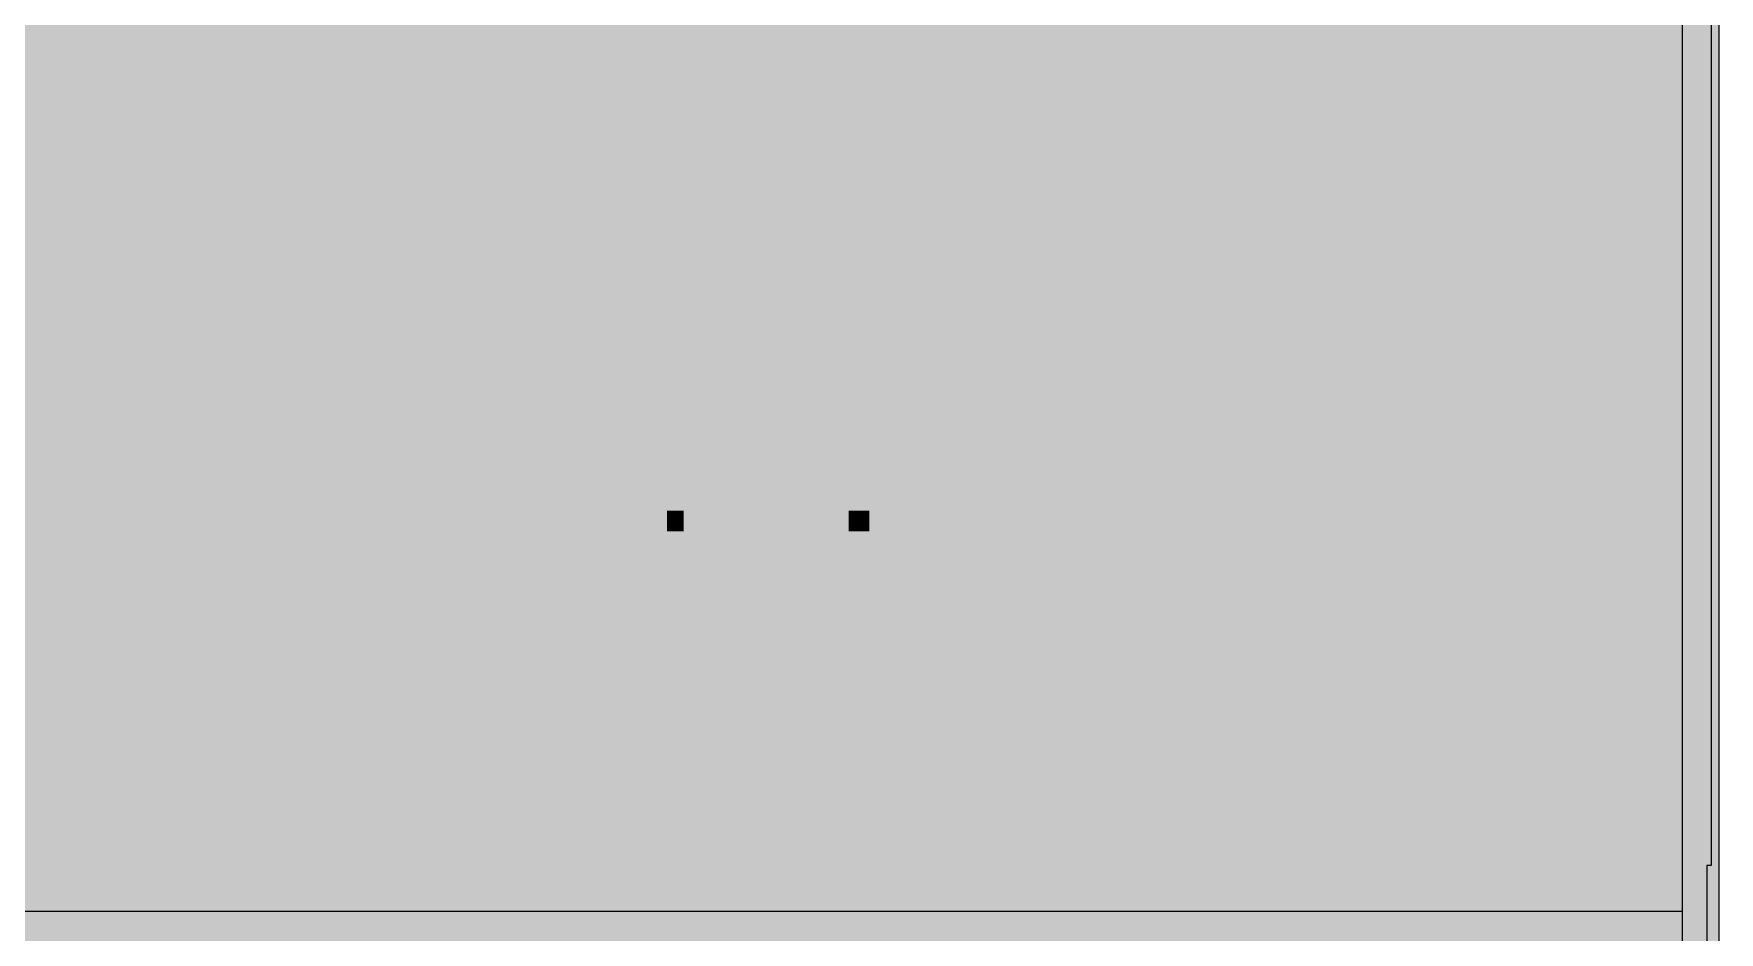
# Model space of a CAD drawing. Header units: millimetres. Extents: x 0 to 966, y -664 to 90.
# Drawn here: x 286 to 322, y -106.39 to -87.2 of the extents above; entities that cross this region are included whole.
import ezdxf

# ---------------------------------------------------------------- set-up
doc = ezdxf.new("R2010")
doc.units = ezdxf.units.MM
for name, color, linetype in [('HDL_BODY', 7, 'Continuous'), ('HDL_DETAIL', 7, 'Continuous'), ('HDL_PRINT', 7, 'Continuous')]:
    doc.layers.add(name, color=color, linetype=linetype)

# ---------------------------------------------------------------- blocks, each defined once
blk = doc.blocks.new('M_R4.16.1_FRONT')
at = {"layer": 'HDL_BODY', "true_color": 0x202126}
blk.add_hatch(color=250, dxfattribs=at).paths.add_polyline_path([(0, 0), (72, 0), (72, 90), (0, 90)])
at = {"layer": 'HDL_BODY', "true_color": 0x2a2a30}
blk.add_hatch(color=250, dxfattribs=at).paths.add_polyline_path([(0.4, 20.52), (71.6, 20.52), (71.6, 68.31), (0.4, 68.31)])
at = {"layer": 'HDL_PRINT', "true_color": 0xdee1e9}
for points in [[(42.83, 40.197), (44.153, 42.312), (45.385, 40.197), (42.83, 40.197)], [(59.311, 40.107), (60.545, 42.312), (61.779, 40.107), (59.311, 40.107)], [(45.034, 37.112), (45.474, 37.022), (45.448, 36.928), (45.417, 36.838), (45.383, 36.753), (45.347, 36.672), (45.307, 36.596), (45.265, 36.524), (45.221, 36.456), (45.176, 36.393), (45.129, 36.334), (45.082, 36.279), (45.034, 36.228), (44.962, 36.182), (44.889, 36.141), (44.817, 36.104), (44.745, 36.071), (44.673, 36.043), (44.601, 36.018), (44.528, 35.999), (44.456, 35.983), (44.384, 35.972), (44.312, 35.966), (44.24, 35.963), (44.146, 35.966), (44.056, 35.972), (43.97, 35.983), (43.887, 35.999), (43.806, 36.018), (43.728, 36.043), (43.652, 36.071), (43.578, 36.104), (43.504, 36.141), (43.431, 36.182), (43.359, 36.228), (43.307, 36.257), (43.254, 36.292), (43.203, 36.332), (43.153, 36.377), (43.106, 36.427), (43.061, 36.483), (43.019, 36.543), (42.981, 36.61), (42.948, 36.681), (42.919, 36.758), (42.895, 36.83), (42.871, 36.902), (42.848, 36.974), (42.827, 37.047), (42.807, 37.119), (42.789, 37.191), (42.774, 37.263), (42.761, 37.335), (42.752, 37.408), (42.746, 37.48), (42.744, 37.552), (42.746, 37.646), (42.752, 37.735), (42.761, 37.822), (42.774, 37.905), (42.789, 37.985), (42.807, 38.063), (42.827, 38.14), (42.848, 38.214), (42.871, 38.288), (42.895, 38.36), (42.919, 38.433), (42.972, 38.485), (43.024, 38.538), (43.077, 38.591), (43.13, 38.644), (43.183, 38.697), (43.236, 38.75), (43.289, 38.804), (43.342, 38.857), (43.395, 38.909), (43.448, 38.962), (43.52, 38.986), (43.591, 39.009), (43.663, 39.032), (43.735, 39.053), (43.807, 39.073), (43.879, 39.091), (43.951, 39.107), (44.023, 39.12), (44.095, 39.129), (44.167, 39.136), (44.24, 39.138), (44.319, 39.135), (44.398, 39.127), (44.475, 39.114), (44.552, 39.095), (44.626, 39.071), (44.697, 39.042), (44.765, 39.007), (44.829, 38.968), (44.889, 38.923), (44.945, 38.873), (45.019, 38.82), (45.084, 38.767), (45.14, 38.713), (45.189, 38.657), (45.232, 38.598), (45.269, 38.538), (45.302, 38.474), (45.331, 38.406), (45.359, 38.334), (45.385, 38.257), (45.034, 38.168), (45.004, 38.226), (44.974, 38.284), (44.942, 38.341), (44.908, 38.395), (44.871, 38.447), (44.831, 38.495), (44.786, 38.538), (44.736, 38.576), (44.68, 38.608), (44.648, 38.638), (44.609, 38.667), (44.563, 38.694), (44.511, 38.719), (44.452, 38.742), (44.387, 38.76), (44.315, 38.774), (44.237, 38.783), (44.153, 38.787), (44.094, 38.783), (44.035, 38.774), (43.976, 38.76), (43.917, 38.742), (43.858, 38.719), (43.8, 38.694), (43.741, 38.667), (43.682, 38.638), (43.624, 38.608), (43.568, 38.576), (43.519, 38.538), (43.474, 38.495), (43.433, 38.447), (43.397, 38.395), (43.362, 38.341), (43.33, 38.284), (43.3, 38.226), (43.27, 38.168), (43.244, 38.109), (43.224, 38.05), (43.209, 37.989), (43.199, 37.926), (43.191, 37.86), (43.187, 37.79), (43.185, 37.716), (43.184, 37.637), (43.184, 37.552), (43.184, 37.467), (43.185, 37.388), (43.187, 37.314), (43.191, 37.244), (43.199, 37.178), (43.209, 37.114), (43.224, 37.053), (43.244, 36.993), (43.27, 36.933), (43.303, 36.851), (43.34, 36.781), (43.382, 36.721), (43.425, 36.67), (43.469, 36.626), (43.512, 36.588), (43.554, 36.554), (43.591, 36.523), (43.624, 36.493), (43.682, 36.464), (43.741, 36.436), (43.8, 36.409), (43.858, 36.384), (43.917, 36.362), (43.976, 36.344), (44.035, 36.33), (44.094, 36.321), (44.153, 36.317), (44.229, 36.32), (44.301, 36.327), (44.369, 36.339), (44.433, 36.354), (44.494, 36.373), (44.552, 36.394), (44.608, 36.417), (44.663, 36.442), (44.716, 36.467), (44.769, 36.493), (44.798, 36.546), (44.831, 36.599), (44.866, 36.654), (44.901, 36.71), (44.935, 36.769), (44.966, 36.83), (44.993, 36.894), (45.015, 36.963), (45.029, 37.035), (45.034, 37.112)], [(42.744, 32.173), (42.744, 34.202), (43.359, 34.202), (43.71, 32.792), (44.064, 34.202), (44.68, 34.202), (44.68, 32.173), (44.329, 32.173), (44.329, 33.762), (43.889, 32.173), (43.535, 32.173), (43.184, 33.762), (43.184, 32.173), (42.744, 32.173)], [(44.945, 32.173), (45.385, 34.202), (45.739, 34.202), (45.209, 32.173), (44.945, 32.173)], [(51.203, 32.173), (50.762, 32.173), (50.762, 33.673), (50.73, 33.617), (50.691, 33.567), (50.648, 33.523), (50.6, 33.482), (50.549, 33.446), (50.494, 33.412), (50.438, 33.38), (50.381, 33.351), (50.322, 33.322), (50.322, 33.673), (50.355, 33.702), (50.389, 33.726), (50.425, 33.745), (50.464, 33.761), (50.508, 33.778), (50.556, 33.797), (50.611, 33.819), (50.673, 33.848), (50.706, 33.885), (50.738, 33.929), (50.768, 33.976), (50.794, 34.025), (50.817, 34.074), (50.834, 34.122), (50.845, 34.165), (50.849, 34.202), (51.203, 34.202), (51.203, 32.173)], [(55.081, 32.173), (54.727, 32.173), (54.727, 33.673), (54.669, 33.617), (54.61, 33.567), (54.552, 33.523), (54.493, 33.482), (54.434, 33.446), (54.375, 33.412), (54.316, 33.38), (54.257, 33.351), (54.198, 33.322), (54.198, 33.673), (54.235, 33.702), (54.278, 33.726), (54.325, 33.745), (54.375, 33.761), (54.424, 33.778), (54.471, 33.797), (54.514, 33.819), (54.552, 33.848), (54.585, 33.885), (54.618, 33.929), (54.651, 33.976), (54.684, 34.025), (54.717, 34.074), (54.75, 34.122), (54.783, 34.165), (54.816, 34.202), (55.081, 34.202), (55.081, 32.173)], [(49.528, 32.614), (49.88, 32.614), (49.88, 32.173), (49.528, 32.173), (49.528, 32.614)], [(53.407, 32.614), (53.847, 32.614), (53.847, 32.173), (53.407, 32.173), (53.407, 32.614)], [(43.889, 31.028), (44.153, 31.028), (44.153, 29.972), (44.153, 29.905), (44.152, 29.84), (44.149, 29.777), (44.142, 29.717), (44.132, 29.661), (44.116, 29.61), (44.094, 29.566), (44.064, 29.528), (44.059, 29.491), (44.044, 29.454), (44.022, 29.416), (43.994, 29.379), (43.961, 29.341), (43.926, 29.304), (43.889, 29.267), (43.851, 29.263), (43.807, 29.253), (43.756, 29.238), (43.701, 29.222), (43.641, 29.206), (43.579, 29.191), (43.514, 29.181), (43.448, 29.177), (43.385, 29.178), (43.329, 29.179), (43.277, 29.182), (43.227, 29.189), (43.177, 29.199), (43.125, 29.215), (43.068, 29.237), (43.005, 29.267), (42.968, 29.304), (42.933, 29.341), (42.9, 29.379), (42.872, 29.416), (42.849, 29.454), (42.835, 29.491), (42.83, 29.528), (42.801, 29.566), (42.78, 29.61), (42.765, 29.661), (42.754, 29.717), (42.748, 29.777), (42.745, 29.84), (42.744, 29.905), (42.744, 29.972), (42.744, 31.028), (43.005, 31.028), (43.005, 29.972), (43.005, 29.901), (43.005, 29.839), (43.005, 29.786), (43.005, 29.738), (43.005, 29.696), (43.005, 29.656), (43.005, 29.618), (43.043, 29.58), (43.071, 29.552), (43.094, 29.529), (43.118, 29.506), (43.146, 29.479), (43.184, 29.442), (43.227, 29.442), (43.271, 29.442), (43.315, 29.442), (43.359, 29.442), (43.404, 29.442), (43.448, 29.442), (43.518, 29.442), (43.579, 29.444), (43.632, 29.449), (43.679, 29.458), (43.721, 29.474), (43.761, 29.497), (43.799, 29.528), (43.829, 29.562), (43.851, 29.598), (43.867, 29.638), (43.877, 29.684), (43.884, 29.739), (43.887, 29.803), (43.888, 29.88), (43.889, 29.972), (43.889, 31.028)], [(47.238, 29.442), (47.238, 29.267), (46.09, 29.267), (46.09, 29.353), (46.123, 29.391), (46.148, 29.429), (46.169, 29.467), (46.188, 29.504), (46.209, 29.542), (46.235, 29.58), (46.268, 29.618), (46.305, 29.656), (46.343, 29.694), (46.38, 29.731), (46.418, 29.769), (46.456, 29.807), (46.495, 29.844), (46.533, 29.882), (46.591, 29.938), (46.648, 29.988), (46.702, 30.032), (46.751, 30.073), (46.795, 30.11), (46.832, 30.144), (46.86, 30.176), (46.878, 30.207), (46.884, 30.237), (46.922, 30.274), (46.958, 30.311), (46.99, 30.349), (47.018, 30.386), (47.04, 30.424), (47.054, 30.461), (47.059, 30.498), (47.054, 30.537), (47.042, 30.575), (47.025, 30.613), (47.007, 30.651), (46.99, 30.688), (46.978, 30.726), (46.973, 30.763), (46.935, 30.768), (46.897, 30.781), (46.859, 30.798), (46.821, 30.817), (46.783, 30.835), (46.745, 30.847), (46.708, 30.852), (46.67, 30.847), (46.632, 30.835), (46.595, 30.817), (46.557, 30.798), (46.519, 30.781), (46.482, 30.768), (46.444, 30.763), (46.411, 30.726), (46.387, 30.688), (46.371, 30.651), (46.361, 30.613), (46.356, 30.575), (46.355, 30.537), (46.354, 30.498), (46.09, 30.498), (46.119, 30.561), (46.143, 30.616), (46.162, 30.665), (46.179, 30.709), (46.196, 30.748), (46.215, 30.784), (46.238, 30.819), (46.268, 30.852), (46.305, 30.886), (46.349, 30.917), (46.399, 30.947), (46.455, 30.974), (46.515, 30.996), (46.578, 31.013), (46.643, 31.024), (46.708, 31.028), (46.77, 31.024), (46.825, 31.013), (46.874, 30.996), (46.917, 30.974), (46.957, 30.947), (46.993, 30.917), (47.027, 30.886), (47.059, 30.852), (47.118, 30.819), (47.162, 30.784), (47.194, 30.748), (47.215, 30.709), (47.228, 30.665), (47.235, 30.616), (47.237, 30.561), (47.238, 30.498), (47.238, 30.447), (47.238, 30.399), (47.238, 30.36), (47.238, 30.333), (47.238, 30.323), (47.204, 30.286), (47.179, 30.248), (47.158, 30.21), (47.139, 30.173), (47.118, 30.134), (47.093, 30.096), (47.059, 30.058), (47.027, 30.026), (46.993, 29.993), (46.957, 29.96), (46.917, 29.927), (46.874, 29.893), (46.825, 29.86), (46.77, 29.827), (46.708, 29.793), (46.675, 29.735), (46.642, 29.69), (46.609, 29.656), (46.576, 29.629), (46.543, 29.605), (46.51, 29.583), (46.477, 29.558), (46.444, 29.528), (46.443, 29.52), (46.438, 29.498), (46.424, 29.473), (46.398, 29.451), (46.354, 29.442), (47.238, 29.442)], [(50.849, 29.267), (50.144, 31.028), (50.408, 31.028), (50.849, 29.707), (50.854, 29.669), (50.866, 29.631), (50.884, 29.592), (50.903, 29.555), (50.92, 29.517), (50.933, 29.479), (50.938, 29.442), (50.943, 29.479), (50.956, 29.517), (50.973, 29.555), (50.992, 29.592), (51.009, 29.631), (51.022, 29.669), (51.027, 29.707), (51.553, 31.028), (51.732, 31.028), (51.027, 29.267), (50.849, 29.267)], [(47.502, 29.707), (47.678, 29.707), (47.71, 29.669), (47.735, 29.631), (47.755, 29.592), (47.774, 29.555), (47.795, 29.517), (47.82, 29.479), (47.853, 29.442), (47.86, 29.436), (47.88, 29.419), (47.909, 29.398), (47.945, 29.376), (47.986, 29.36), (48.029, 29.353), (48.067, 29.358), (48.105, 29.373), (48.143, 29.395), (48.181, 29.423), (48.219, 29.456), (48.256, 29.492), (48.294, 29.528), (48.327, 29.539), (48.35, 29.566), (48.366, 29.606), (48.376, 29.653), (48.381, 29.703), (48.383, 29.751), (48.383, 29.793), (48.383, 29.836), (48.381, 29.885), (48.376, 29.935), (48.366, 29.982), (48.35, 30.021), (48.327, 30.048), (48.294, 30.058), (48.284, 30.096), (48.257, 30.132), (48.218, 30.166), (48.171, 30.194), (48.12, 30.217), (48.072, 30.231), (48.029, 30.237), (47.992, 30.23), (47.965, 30.213), (47.942, 30.192), (47.919, 30.17), (47.891, 30.154), (47.853, 30.147), (47.81, 30.138), (47.783, 30.116), (47.77, 30.089), (47.765, 30.067), (47.764, 30.058), (47.502, 30.058), (47.678, 30.942), (48.558, 30.942), (48.558, 30.763), (47.853, 30.763), (47.764, 30.323), (47.807, 30.328), (47.858, 30.341), (47.913, 30.358), (47.969, 30.377), (48.025, 30.394), (48.075, 30.407), (48.118, 30.412), (48.18, 30.408), (48.235, 30.397), (48.284, 30.379), (48.327, 30.357), (48.366, 30.33), (48.403, 30.3), (48.436, 30.269), (48.469, 30.237), (48.502, 30.199), (48.535, 30.155), (48.565, 30.104), (48.592, 30.048), (48.615, 29.988), (48.632, 29.925), (48.644, 29.86), (48.648, 29.793), (48.647, 29.723), (48.645, 29.662), (48.641, 29.609), (48.631, 29.561), (48.615, 29.519), (48.591, 29.48), (48.558, 29.442), (48.5, 29.387), (48.441, 29.338), (48.383, 29.296), (48.324, 29.26), (48.265, 29.23), (48.206, 29.207), (48.147, 29.191), (48.088, 29.181), (48.029, 29.177), (47.967, 29.181), (47.912, 29.193), (47.863, 29.21), (47.82, 29.233), (47.781, 29.26), (47.744, 29.289), (47.711, 29.321), (47.678, 29.353), (47.645, 29.386), (47.613, 29.421), (47.583, 29.457), (47.557, 29.497), (47.534, 29.54), (47.517, 29.589), (47.506, 29.644), (47.502, 29.707)], [(51.907, 29.882), (51.907, 30.147), (51.946, 30.185), (51.983, 30.221), (52.021, 30.254), (52.059, 30.282), (52.096, 30.304), (52.134, 30.318), (52.172, 30.323), (52.216, 30.316), (52.257, 30.3), (52.293, 30.28), (52.322, 30.259), (52.341, 30.243), (52.348, 30.237), (52.386, 30.236), (52.424, 30.234), (52.461, 30.229), (52.499, 30.22), (52.536, 30.204), (52.574, 30.18), (52.612, 30.147), (52.702, 30.147), (52.788, 30.147), (52.832, 30.147), (52.864, 30.147), (52.891, 30.147), (52.922, 30.147), (52.966, 30.147), (53.003, 30.185), (53.03, 30.213), (53.053, 30.236), (53.076, 30.259), (53.104, 30.286), (53.142, 30.323), (53.142, 30.058), (53.098, 30.022), (53.057, 29.997), (53.021, 29.983), (52.992, 29.975), (52.973, 29.972), (52.966, 29.972), (52.928, 29.934), (52.9, 29.909), (52.877, 29.894), (52.854, 29.886), (52.826, 29.883), (52.788, 29.882), (52.745, 29.882), (52.715, 29.882), (52.688, 29.882), (52.657, 29.882), (52.612, 29.882), (52.605, 29.889), (52.586, 29.906), (52.557, 29.927), (52.521, 29.949), (52.48, 29.965), (52.437, 29.972), (52.399, 30.004), (52.361, 30.027), (52.323, 30.042), (52.286, 30.051), (52.248, 30.056), (52.21, 30.058), (52.172, 30.058), (52.083, 30.058), (52.046, 30.026), (52.01, 30.001), (51.978, 29.981), (51.949, 29.962), (51.927, 29.941), (51.913, 29.916), (51.907, 29.882)], [(44.415, 29.267), (44.415, 30.147), (44.594, 30.147), (44.594, 29.972), (44.631, 30.037), (44.668, 30.083), (44.706, 30.115), (44.744, 30.133), (44.782, 30.143), (44.82, 30.147), (44.858, 30.147), (44.91, 30.147), (44.957, 30.147), (44.997, 30.147), (45.024, 30.147), (45.034, 30.147), (45.077, 30.138), (45.104, 30.116), (45.117, 30.089), (45.122, 30.067), (45.123, 30.058), (45.165, 30.049), (45.191, 30.028), (45.204, 30.002), (45.209, 29.981), (45.209, 29.972), (45.209, 29.927), (45.209, 29.896), (45.209, 29.869), (45.209, 29.838), (45.209, 29.793), (45.209, 29.267), (45.034, 29.267), (45.034, 29.793), (45.034, 29.882), (45.033, 29.926), (45.028, 29.952), (45.014, 29.966), (44.988, 29.971), (44.945, 29.972), (44.858, 30.058), (44.82, 30.052), (44.792, 30.036), (44.769, 30.015), (44.746, 29.994), (44.718, 29.978), (44.68, 29.972), (44.675, 29.938), (44.663, 29.911), (44.646, 29.885), (44.627, 29.857), (44.611, 29.821), (44.598, 29.772), (44.594, 29.707), (44.594, 29.267), (44.415, 29.267)], [(42.83, 28.031), (43.006, 28.031), (43.006, 26.269), (42.83, 26.269), (42.83, 28.031)], [(48.469, 26.268), (48.207, 26.268), (48.207, 27.679), (48.202, 27.641), (48.188, 27.605), (48.165, 27.572), (48.137, 27.544), (48.103, 27.522), (48.067, 27.508), (48.029, 27.503), (47.992, 27.47), (47.954, 27.447), (47.917, 27.431), (47.879, 27.421), (47.841, 27.416), (47.802, 27.415), (47.764, 27.414), (47.764, 27.591), (47.827, 27.62), (47.882, 27.643), (47.931, 27.662), (47.975, 27.679), (48.014, 27.696), (48.05, 27.715), (48.085, 27.738), (48.118, 27.767), (48.156, 27.805), (48.192, 27.842), (48.225, 27.88), (48.253, 27.918), (48.274, 27.956), (48.289, 27.994), (48.294, 28.031), (48.469, 28.031), (48.469, 26.268)], [(51.907, 26.268), (52.612, 27.15), (51.997, 28.031), (52.261, 28.031), (52.612, 27.591), (52.645, 27.553), (52.669, 27.515), (52.685, 27.477), (52.695, 27.44), (52.7, 27.402), (52.701, 27.364), (52.702, 27.326), (52.734, 27.364), (52.758, 27.402), (52.779, 27.44), (52.798, 27.477), (52.818, 27.515), (52.844, 27.553), (52.877, 27.591), (53.228, 28.031), (53.493, 28.031), (52.877, 27.238), (53.582, 26.268), (53.228, 26.268), (52.788, 26.885), (52.787, 26.895), (52.782, 26.917), (52.769, 26.943), (52.744, 26.964), (52.702, 26.974), (52.701, 26.964), (52.696, 26.943), (52.682, 26.917), (52.656, 26.895), (52.612, 26.885), (52.172, 26.268), (51.907, 26.268)], [(46.268, 26.269), (46.795, 26.885), (46.354, 27.503), (46.619, 27.503), (46.795, 27.238), (46.832, 27.201), (46.857, 27.173), (46.873, 27.15), (46.88, 27.127), (46.883, 27.099), (46.884, 27.062), (46.921, 27.105), (46.947, 27.147), (46.962, 27.183), (46.97, 27.212), (46.973, 27.231), (46.973, 27.238), (47.238, 27.503), (47.502, 27.503), (47.059, 26.974), (47.502, 26.269), (47.238, 26.269), (46.973, 26.621), (46.884, 26.797), (46.533, 26.269), (46.268, 26.269)], [(43.359, 26.269), (43.359, 27.15), (43.535, 27.15), (43.535, 27.062), (43.54, 27.099), (43.556, 27.135), (43.584, 27.168), (43.622, 27.196), (43.67, 27.219), (43.729, 27.233), (43.799, 27.238), (43.837, 27.232), (43.865, 27.215), (43.888, 27.194), (43.911, 27.173), (43.938, 27.156), (43.975, 27.15), (43.984, 27.149), (44.006, 27.144), (44.033, 27.131), (44.055, 27.105), (44.064, 27.062), (44.064, 26.974), (44.064, 26.964), (44.064, 26.937), (44.064, 26.897), (44.064, 26.85), (44.064, 26.797), (44.064, 26.269), (43.975, 26.269), (43.975, 26.797), (43.975, 26.841), (43.975, 26.872), (43.975, 26.899), (43.975, 26.93), (43.975, 26.974), (43.933, 26.974), (43.907, 26.979), (43.894, 26.993), (43.889, 27.019), (43.889, 27.062), (43.799, 27.062), (43.755, 27.061), (43.714, 27.058), (43.678, 27.051), (43.65, 27.036), (43.631, 27.011), (43.624, 26.974), (43.586, 26.967), (43.561, 26.947), (43.546, 26.919), (43.538, 26.882), (43.535, 26.841), (43.535, 26.797), (43.535, 26.269), (43.359, 26.269)]]:
    blk.add_hatch(color=254, dxfattribs=at).paths.add_polyline_path(points)
h = blk.add_hatch(color=254, dxfattribs=at)
h.paths.add_polyline_path([(59.311, 36.053), (59.311, 39.048), (60.366, 39.048), (60.426, 39.048), (60.485, 39.047), (60.544, 39.045), (60.603, 39.041), (60.662, 39.034), (60.72, 39.023), (60.779, 39.008), (60.837, 38.988), (60.896, 38.962), (60.962, 38.958), (61.027, 38.947), (61.09, 38.929), (61.149, 38.907), (61.205, 38.88), (61.256, 38.85), (61.3, 38.819), (61.336, 38.787), (61.392, 38.727), (61.442, 38.668), (61.487, 38.609), (61.528, 38.55), (61.564, 38.491), (61.598, 38.433), (61.63, 38.374), (61.66, 38.316), (61.69, 38.257), (61.714, 38.202), (61.734, 38.142), (61.749, 38.077), (61.76, 38.009), (61.768, 37.938), (61.774, 37.864), (61.777, 37.788), (61.779, 37.71), (61.779, 37.631), (61.779, 37.552), (61.779, 37.467), (61.778, 37.388), (61.776, 37.314), (61.771, 37.244), (61.764, 37.178), (61.753, 37.114), (61.737, 37.053), (61.717, 36.993), (61.69, 36.933), (61.686, 36.868), (61.675, 36.803), (61.657, 36.74), (61.635, 36.681), (61.608, 36.625), (61.578, 36.575), (61.547, 36.53), (61.515, 36.493), (61.476, 36.456), (61.438, 36.418), (61.4, 36.381), (61.362, 36.343), (61.324, 36.305), (61.287, 36.266), (61.25, 36.228), (61.213, 36.199), (61.169, 36.177), (61.122, 36.158), (61.073, 36.141), (61.024, 36.125), (60.976, 36.106), (60.933, 36.082), (60.896, 36.053), (60.837, 36.053), (60.779, 36.053), (60.72, 36.053), (60.662, 36.053), (60.603, 36.053), (60.544, 36.053), (60.485, 36.053), (60.426, 36.053), (60.366, 36.053), (59.311, 36.053)])
h.paths.add_polyline_path([(59.662, 36.407), (60.366, 36.407), (60.433, 36.407), (60.498, 36.407), (60.562, 36.407), (60.622, 36.407), (60.677, 36.407), (60.728, 36.407), (60.772, 36.407), (60.81, 36.407), (60.847, 36.439), (60.884, 36.464), (60.922, 36.484), (60.959, 36.503), (60.997, 36.523), (61.034, 36.549), (61.071, 36.582), (61.105, 36.618), (61.138, 36.661), (61.172, 36.708), (61.205, 36.758), (61.238, 36.807), (61.271, 36.854), (61.304, 36.897), (61.336, 36.933), (61.339, 36.993), (61.347, 37.053), (61.359, 37.114), (61.373, 37.178), (61.388, 37.244), (61.402, 37.314), (61.414, 37.388), (61.422, 37.467), (61.425, 37.552), (61.423, 37.652), (61.415, 37.743), (61.404, 37.826), (61.388, 37.901), (61.37, 37.97), (61.349, 38.034), (61.326, 38.094), (61.301, 38.15), (61.276, 38.204), (61.25, 38.257), (61.217, 38.315), (61.179, 38.372), (61.138, 38.426), (61.095, 38.476), (61.051, 38.519), (61.007, 38.556), (60.966, 38.584), (60.929, 38.602), (60.896, 38.608), (60.837, 38.635), (60.779, 38.655), (60.72, 38.671), (60.662, 38.682), (60.603, 38.69), (60.544, 38.694), (60.485, 38.696), (60.426, 38.697), (60.366, 38.697), (59.662, 38.697), (59.662, 36.407)])
h = blk.add_hatch(color=254, dxfattribs=at)
h.paths.add_polyline_path([(45.914, 32.173), (45.914, 34.202), (46.795, 34.202), (46.861, 34.202), (46.927, 34.201), (46.99, 34.197), (47.05, 34.191), (47.105, 34.18), (47.156, 34.165), (47.2, 34.142), (47.238, 34.113), (47.275, 34.108), (47.312, 34.094), (47.35, 34.072), (47.388, 34.044), (47.426, 34.011), (47.464, 33.975), (47.502, 33.937), (47.507, 33.899), (47.52, 33.861), (47.536, 33.824), (47.555, 33.786), (47.572, 33.749), (47.584, 33.711), (47.589, 33.673), (47.585, 33.607), (47.574, 33.542), (47.557, 33.48), (47.534, 33.42), (47.508, 33.365), (47.478, 33.314), (47.446, 33.27), (47.413, 33.232), (47.38, 33.203), (47.345, 33.179), (47.309, 33.16), (47.27, 33.143), (47.226, 33.127), (47.177, 33.108), (47.122, 33.085), (47.059, 33.057), (47.093, 33.052), (47.118, 33.037), (47.139, 33.015), (47.158, 32.986), (47.179, 32.953), (47.204, 32.916), (47.238, 32.878), (47.27, 32.871), (47.303, 32.85), (47.336, 32.818), (47.369, 32.78), (47.402, 32.737), (47.436, 32.694), (47.469, 32.653), (47.502, 32.617), (47.678, 32.173), (47.238, 32.173), (46.973, 32.617), (46.914, 32.678), (46.869, 32.731), (46.834, 32.776), (46.806, 32.813), (46.783, 32.842), (46.761, 32.862), (46.737, 32.874), (46.708, 32.878), (46.699, 32.922), (46.677, 32.948), (46.65, 32.962), (46.628, 32.967), (46.619, 32.968), (46.582, 33.001), (46.544, 33.024), (46.507, 33.04), (46.469, 33.05), (46.431, 33.055), (46.393, 33.057), (46.354, 33.057), (46.268, 33.057), (46.268, 32.173), (45.914, 32.173)])
h.paths.add_polyline_path([(46.268, 33.322), (46.619, 33.322), (46.689, 33.322), (46.75, 33.324), (46.804, 33.328), (46.852, 33.338), (46.895, 33.353), (46.935, 33.376), (46.973, 33.408), (47.015, 33.409), (47.041, 33.414), (47.054, 33.427), (47.059, 33.454), (47.059, 33.497), (47.103, 33.506), (47.129, 33.527), (47.143, 33.553), (47.148, 33.574), (47.149, 33.583), (47.148, 33.628), (47.145, 33.669), (47.137, 33.706), (47.122, 33.735), (47.097, 33.755), (47.059, 33.762), (47.052, 33.798), (47.034, 33.823), (47.005, 33.837), (46.969, 33.845), (46.928, 33.848), (46.884, 33.848), (46.876, 33.848), (46.854, 33.848), (46.817, 33.848), (46.766, 33.848), (46.7, 33.848), (46.619, 33.848), (46.268, 33.848), (46.268, 33.322)])
h = blk.add_hatch(color=254, dxfattribs=at)
h.paths.add_polyline_path([(48.648, 32.173), (48.648, 32.617), (47.764, 32.617), (47.764, 32.968), (48.648, 34.202), (48.999, 34.202), (48.999, 32.968), (49.263, 32.968), (49.263, 32.617), (48.999, 32.617), (48.999, 32.173), (48.648, 32.173)])
h.paths.add_polyline_path([(48.648, 32.968), (48.648, 33.583), (48.118, 32.968), (48.648, 32.968)])
h = blk.add_hatch(color=254, dxfattribs=at)
h.paths.add_polyline_path([(53.053, 33.673), (52.702, 33.673), (52.701, 33.711), (52.698, 33.739), (52.69, 33.761), (52.675, 33.784), (52.65, 33.811), (52.612, 33.848), (52.523, 33.937), (52.486, 33.932), (52.449, 33.918), (52.411, 33.895), (52.373, 33.867), (52.336, 33.834), (52.299, 33.799), (52.261, 33.762), (52.258, 33.728), (52.247, 33.692), (52.233, 33.652), (52.217, 33.606), (52.2, 33.552), (52.186, 33.488), (52.176, 33.412), (52.172, 33.322), (52.206, 33.354), (52.24, 33.385), (52.276, 33.415), (52.315, 33.442), (52.358, 33.464), (52.407, 33.482), (52.461, 33.493), (52.523, 33.497), (52.586, 33.493), (52.643, 33.482), (52.695, 33.464), (52.745, 33.442), (52.795, 33.415), (52.847, 33.385), (52.903, 33.354), (52.966, 33.322), (52.995, 33.289), (53.023, 33.249), (53.05, 33.203), (53.075, 33.151), (53.097, 33.092), (53.115, 33.027), (53.13, 32.955), (53.139, 32.877), (53.142, 32.792), (53.138, 32.726), (53.127, 32.661), (53.109, 32.598), (53.086, 32.538), (53.06, 32.483), (53.03, 32.432), (52.999, 32.388), (52.966, 32.352), (52.91, 32.299), (52.858, 32.257), (52.809, 32.226), (52.759, 32.204), (52.708, 32.189), (52.652, 32.18), (52.59, 32.175), (52.519, 32.173), (52.437, 32.173), (52.371, 32.177), (52.306, 32.189), (52.243, 32.206), (52.183, 32.229), (52.128, 32.256), (52.077, 32.286), (52.033, 32.318), (51.997, 32.352), (51.95, 32.402), (51.908, 32.456), (51.871, 32.515), (51.838, 32.578), (51.81, 32.646), (51.786, 32.718), (51.766, 32.794), (51.751, 32.875), (51.741, 32.96), (51.734, 33.049), (51.732, 33.143), (51.734, 33.237), (51.741, 33.327), (51.751, 33.413), (51.766, 33.494), (51.786, 33.571), (51.81, 33.643), (51.838, 33.711), (51.871, 33.774), (51.908, 33.833), (51.95, 33.887), (51.997, 33.937), (52.025, 33.987), (52.059, 34.032), (52.099, 34.072), (52.144, 34.106), (52.194, 34.136), (52.25, 34.16), (52.31, 34.178), (52.376, 34.191), (52.447, 34.199), (52.523, 34.202), (52.594, 34.202), (52.656, 34.2), (52.709, 34.195), (52.757, 34.186), (52.799, 34.17), (52.839, 34.146), (52.877, 34.113), (52.91, 34.076), (52.942, 34.032), (52.972, 33.982), (52.998, 33.926), (53.021, 33.866), (53.038, 33.803), (53.049, 33.738), (53.053, 33.673)])
h.paths.add_polyline_path([(52.172, 32.878), (52.177, 32.809), (52.19, 32.75), (52.207, 32.702), (52.226, 32.664), (52.244, 32.638), (52.256, 32.622), (52.261, 32.617), (52.299, 32.579), (52.336, 32.542), (52.373, 32.509), (52.411, 32.48), (52.449, 32.458), (52.486, 32.443), (52.523, 32.438), (52.53, 32.445), (52.55, 32.461), (52.579, 32.483), (52.616, 32.504), (52.657, 32.521), (52.702, 32.527), (52.702, 32.572), (52.702, 32.616), (52.702, 32.66), (52.702, 32.704), (52.702, 32.748), (52.702, 32.792), (52.702, 32.862), (52.702, 32.923), (52.702, 32.977), (52.702, 33.024), (52.702, 33.066), (52.702, 33.106), (52.702, 33.143), (52.663, 33.148), (52.625, 33.161), (52.587, 33.178), (52.549, 33.197), (52.511, 33.215), (52.474, 33.227), (52.437, 33.232), (52.43, 33.226), (52.411, 33.209), (52.381, 33.188), (52.345, 33.166), (52.304, 33.15), (52.261, 33.143), (52.256, 33.106), (52.244, 33.068), (52.226, 33.031), (52.207, 32.993), (52.19, 32.955), (52.177, 32.917), (52.172, 32.878)])
h = blk.add_hatch(color=254, dxfattribs=at)
h.paths.add_polyline_path([(48.823, 30.058), (48.826, 30.143), (48.834, 30.221), (48.846, 30.293), (48.86, 30.358), (48.875, 30.417), (48.889, 30.469), (48.901, 30.515), (48.909, 30.555), (48.912, 30.588), (48.944, 30.658), (48.969, 30.717), (48.989, 30.765), (49.008, 30.803), (49.029, 30.831), (49.054, 30.847), (49.088, 30.852), (49.12, 30.886), (49.154, 30.917), (49.19, 30.947), (49.23, 30.974), (49.273, 30.996), (49.322, 31.013), (49.377, 31.024), (49.439, 31.028), (49.477, 31.023), (49.515, 31.011), (49.553, 30.994), (49.591, 30.976), (49.629, 30.959), (49.666, 30.946), (49.703, 30.942), (49.737, 30.936), (49.762, 30.922), (49.783, 30.899), (49.802, 30.871), (49.823, 30.838), (49.849, 30.801), (49.882, 30.763), (49.887, 30.726), (49.899, 30.688), (49.916, 30.651), (49.934, 30.613), (49.951, 30.575), (49.963, 30.537), (49.968, 30.498), (49.968, 30.462), (49.968, 30.418), (49.968, 30.368), (49.968, 30.313), (49.968, 30.253), (49.968, 30.19), (49.968, 30.125), (49.968, 30.058), (49.968, 29.992), (49.968, 29.928), (49.968, 29.865), (49.968, 29.806), (49.968, 29.75), (49.968, 29.699), (49.968, 29.655), (49.968, 29.618), (49.94, 29.556), (49.917, 29.501), (49.898, 29.452), (49.882, 29.409), (49.865, 29.369), (49.846, 29.333), (49.822, 29.299), (49.793, 29.267), (49.75, 29.262), (49.699, 29.249), (49.644, 29.232), (49.587, 29.213), (49.532, 29.195), (49.482, 29.182), (49.439, 29.177), (49.373, 29.181), (49.308, 29.193), (49.246, 29.21), (49.186, 29.233), (49.131, 29.259), (49.08, 29.289), (49.036, 29.321), (48.999, 29.353), (48.973, 29.408), (48.947, 29.468), (48.923, 29.533), (48.9, 29.601), (48.878, 29.672), (48.86, 29.746), (48.845, 29.822), (48.833, 29.9), (48.826, 29.979), (48.823, 30.058)])
h.paths.add_polyline_path([(49.088, 30.058), (49.088, 29.973), (49.089, 29.895), (49.091, 29.823), (49.095, 29.758), (49.103, 29.699), (49.113, 29.647), (49.128, 29.601), (49.148, 29.561), (49.174, 29.528), (49.212, 29.492), (49.25, 29.456), (49.289, 29.423), (49.326, 29.395), (49.364, 29.373), (49.402, 29.358), (49.439, 29.353), (49.477, 29.358), (49.515, 29.373), (49.553, 29.395), (49.591, 29.423), (49.629, 29.456), (49.666, 29.492), (49.703, 29.528), (49.73, 29.561), (49.751, 29.601), (49.766, 29.647), (49.777, 29.699), (49.785, 29.758), (49.789, 29.823), (49.792, 29.895), (49.793, 29.973), (49.793, 30.058), (49.793, 30.159), (49.792, 30.25), (49.79, 30.331), (49.787, 30.403), (49.782, 30.467), (49.773, 30.522), (49.762, 30.571), (49.747, 30.612), (49.728, 30.647), (49.703, 30.677), (49.666, 30.714), (49.629, 30.749), (49.591, 30.782), (49.553, 30.81), (49.515, 30.833), (49.477, 30.847), (49.439, 30.852), (49.402, 30.847), (49.364, 30.833), (49.326, 30.81), (49.289, 30.782), (49.25, 30.749), (49.212, 30.714), (49.174, 30.677), (49.151, 30.647), (49.132, 30.612), (49.117, 30.571), (49.106, 30.522), (49.099, 30.467), (49.093, 30.403), (49.09, 30.331), (49.088, 30.25), (49.088, 30.159), (49.088, 30.058)])
h = blk.add_hatch(color=254, dxfattribs=at)
h.paths.add_polyline_path([(45.563, 30.237), (45.563, 30.498), (45.828, 30.498), (45.828, 30.237), (45.563, 30.237)])
h.paths.add_polyline_path([(45.563, 29.267), (45.563, 29.442), (45.828, 29.442), (45.828, 29.267), (45.563, 29.267)])
h = blk.add_hatch(color=254, dxfattribs=at)
h.paths.add_polyline_path([(45.739, 26.269), (45.739, 26.709), (44.945, 26.709), (44.945, 26.885), (45.739, 28.031), (45.914, 28.031), (45.914, 26.885), (46.179, 26.885), (46.179, 26.709), (45.914, 26.709), (45.914, 26.269), (45.739, 26.269)])
h.paths.add_polyline_path([(45.739, 26.885), (45.739, 27.679), (45.123, 26.885), (45.739, 26.885)])
h = blk.add_hatch(color=254, dxfattribs=at)
h.paths.add_polyline_path([(50.144, 27.591), (49.882, 27.591), (49.882, 27.634), (49.879, 27.675), (49.871, 27.712), (49.855, 27.741), (49.83, 27.76), (49.793, 27.767), (49.786, 27.804), (49.766, 27.829), (49.737, 27.844), (49.701, 27.852), (49.66, 27.855), (49.617, 27.855), (49.573, 27.855), (49.531, 27.852), (49.495, 27.844), (49.465, 27.829), (49.446, 27.804), (49.439, 27.767), (49.402, 27.762), (49.366, 27.747), (49.333, 27.725), (49.305, 27.697), (49.283, 27.664), (49.268, 27.628), (49.263, 27.591), (49.259, 27.554), (49.249, 27.509), (49.235, 27.459), (49.219, 27.403), (49.202, 27.344), (49.188, 27.281), (49.178, 27.216), (49.174, 27.15), (49.218, 27.194), (49.26, 27.235), (49.297, 27.271), (49.326, 27.3), (49.345, 27.319), (49.352, 27.326), (49.39, 27.359), (49.427, 27.382), (49.465, 27.398), (49.503, 27.407), (49.541, 27.412), (49.579, 27.414), (49.617, 27.414), (49.679, 27.41), (49.734, 27.399), (49.783, 27.382), (49.826, 27.359), (49.865, 27.333), (49.902, 27.303), (49.936, 27.271), (49.968, 27.238), (50.001, 27.201), (50.033, 27.157), (50.063, 27.106), (50.089, 27.051), (50.112, 26.991), (50.129, 26.928), (50.14, 26.863), (50.144, 26.797), (50.143, 26.76), (50.142, 26.722), (50.137, 26.684), (50.128, 26.646), (50.112, 26.608), (50.089, 26.571), (50.057, 26.533), (50.052, 26.495), (50.038, 26.457), (50.015, 26.42), (49.987, 26.382), (49.954, 26.344), (49.919, 26.306), (49.882, 26.268), (49.837, 26.268), (49.793, 26.268), (49.748, 26.268), (49.704, 26.268), (49.661, 26.268), (49.617, 26.268), (49.558, 26.269), (49.5, 26.27), (49.443, 26.275), (49.388, 26.284), (49.337, 26.299), (49.289, 26.321), (49.245, 26.351), (49.207, 26.392), (49.174, 26.445), (49.126, 26.476), (49.088, 26.517), (49.059, 26.567), (49.036, 26.624), (49.02, 26.687), (49.01, 26.756), (49.003, 26.829), (49, 26.904), (48.999, 26.983), (48.999, 27.062), (49.001, 27.156), (49.007, 27.245), (49.017, 27.331), (49.03, 27.411), (49.045, 27.488), (49.063, 27.56), (49.083, 27.628), (49.105, 27.691), (49.127, 27.75), (49.151, 27.805), (49.174, 27.855), (49.211, 27.888), (49.256, 27.92), (49.306, 27.95), (49.362, 27.976), (49.422, 27.999), (49.485, 28.016), (49.551, 28.027), (49.617, 28.031), (49.687, 28.031), (49.748, 28.029), (49.802, 28.025), (49.849, 28.015), (49.892, 27.999), (49.931, 27.976), (49.968, 27.943), (50.001, 27.91), (50.033, 27.876), (50.063, 27.839), (50.089, 27.8), (50.112, 27.756), (50.129, 27.708), (50.14, 27.653), (50.144, 27.591)])
h.paths.add_polyline_path([(49.263, 26.797), (49.263, 26.788), (49.263, 26.761), (49.263, 26.721), (49.263, 26.673), (49.263, 26.621), (49.301, 26.584), (49.329, 26.556), (49.352, 26.533), (49.375, 26.51), (49.402, 26.482), (49.439, 26.445), (49.449, 26.445), (49.476, 26.445), (49.516, 26.445), (49.564, 26.445), (49.617, 26.445), (49.66, 26.445), (49.701, 26.448), (49.737, 26.456), (49.766, 26.471), (49.786, 26.496), (49.793, 26.533), (49.831, 26.571), (49.867, 26.608), (49.899, 26.646), (49.927, 26.684), (49.949, 26.722), (49.963, 26.76), (49.968, 26.797), (49.964, 26.86), (49.953, 26.914), (49.936, 26.963), (49.914, 27.007), (49.887, 27.046), (49.858, 27.082), (49.826, 27.117), (49.793, 27.15), (49.786, 27.156), (49.766, 27.173), (49.737, 27.194), (49.701, 27.215), (49.66, 27.232), (49.617, 27.238), (49.579, 27.233), (49.541, 27.221), (49.503, 27.203), (49.465, 27.185), (49.427, 27.167), (49.39, 27.155), (49.352, 27.15), (49.319, 27.112), (49.296, 27.072), (49.28, 27.03), (49.27, 26.982), (49.265, 26.929), (49.264, 26.868), (49.263, 26.797)])
h = blk.add_hatch(color=254, dxfattribs=at)
h.paths.add_polyline_path([(50.233, 26.268), (50.938, 28.031), (51.203, 28.031), (51.907, 26.268), (51.643, 26.268), (51.467, 26.797), (50.673, 26.797), (50.498, 26.268), (50.233, 26.268)])
h.paths.add_polyline_path([(50.762, 26.974), (51.378, 26.974), (51.203, 27.503), (51.173, 27.539), (51.15, 27.582), (51.131, 27.63), (51.114, 27.679), (51.097, 27.728), (51.078, 27.775), (51.056, 27.818), (51.027, 27.855), (51.027, 27.812), (51.025, 27.762), (51.02, 27.707), (51.01, 27.651), (50.995, 27.596), (50.971, 27.545), (50.938, 27.503), (50.762, 26.974)])
h = blk.add_hatch(color=254, dxfattribs=at)
h.paths.add_polyline_path([(44.415, 27.326), (44.415, 27.503), (44.68, 27.503), (44.68, 27.326), (44.415, 27.326)])
h.paths.add_polyline_path([(44.415, 26.269), (44.415, 26.533), (44.68, 26.533), (44.68, 26.269), (44.415, 26.269)])
at = {"layer": 'HDL_DETAIL', "color": 251, "true_color": 0x52555c}
for points in [[(0, 0), (72, 0), (72, 89.999), (0, 89.999), (0, 0)], [(0, 22.302), (72, 22.302), (72, 67.697), (0, 67.697), (0, 22.302)], [(71.737, 25.034), (71.737, 25.034)], [(71.824, 25.034), (71.824, 25.034)], [(71.824, 25.034), (71.824, 25.034)], [(71.208, 24.065), (71.208, 24.065)]]:
    blk.add_lwpolyline(points, close=True, dxfattribs=at)
for points in [[(71.208, 65.582), (71.208, 55.268), (71.208, 44.867), (71.208, 34.467), (71.208, 24.065)], [(71.824, 64.261), (71.824, 25.034)], [(71.824, 64.261), (71.824, 25.034)], [(71.824, 64.261), (71.824, 25.034)], [(71.824, 64.261), (71.824, 25.034)], [(71.824, 64.261), (71.824, 25.034)], [(71.824, 64.261), (71.824, 25.034)], [(71.824, 64.261), (71.824, 25.034)], [(71.824, 64.261), (71.824, 25.034)], [(71.824, 64.261), (71.824, 25.034)], [(71.824, 64.261), (71.824, 25.034)], [(71.824, 64.261), (71.824, 25.034)], [(71.824, 64.261), (71.824, 25.034)], [(71.824, 64.261), (71.824, 25.034)], [(71.824, 64.261), (71.824, 25.034)], [(71.824, 64.261), (71.824, 25.034)], [(71.824, 64.261), (71.824, 25.034)], [(71.824, 64.261), (71.824, 25.034)], [(71.824, 64.261), (71.824, 25.034)], [(71.824, 64.261), (71.824, 25.034)], [(71.824, 64.261), (71.824, 25.034)], [(71.824, 64.261), (71.824, 25.034)], [(71.824, 25.034), (71.737, 25.034)], [(71.824, 25.034), (71.737, 25.034)], [(71.824, 25.034), (71.737, 25.034)], [(71.824, 25.034), (71.737, 25.034)], [(71.824, 25.034), (71.737, 25.034)], [(71.824, 25.034), (71.737, 25.034)], [(71.824, 25.034), (71.737, 25.034)], [(71.824, 25.034), (71.737, 25.034)], [(71.824, 25.034), (71.737, 25.034)], [(71.824, 25.034), (71.737, 25.034)], [(71.824, 25.034), (71.737, 25.034)], [(71.824, 25.034), (71.737, 25.034)], [(71.824, 25.034), (71.737, 25.034)], [(71.824, 25.034), (71.737, 25.034)], [(71.824, 25.034), (71.737, 25.034)], [(71.824, 25.034), (71.737, 25.034)], [(71.824, 25.034), (71.737, 25.034)], [(71.824, 25.034), (71.737, 25.034)], [(71.824, 25.034), (71.737, 25.034)], [(71.824, 25.034), (71.737, 25.034)], [(71.824, 25.034), (71.737, 25.034)], [(71.737, 25.034), (71.737, 24.946), (71.737, 24.77), (71.737, 24.506), (71.737, 24.065), (71.737, 23.624), (71.737, 23.183)], [(0.44, 24.065), (71.208, 24.065)], [(0.44, 24.065), (71.208, 24.065)], [(0.44, 24.065), (71.208, 24.065)], [(0.44, 24.065), (71.208, 24.065)], [(0.44, 24.065), (71.208, 24.065)], [(0.44, 24.065), (71.208, 24.065)], [(0.44, 24.065), (71.208, 24.065)], [(0.44, 24.065), (71.208, 24.065)], [(0.44, 24.065), (71.208, 24.065)], [(0.44, 24.065), (71.208, 24.065)], [(0.44, 24.065), (71.208, 24.065)], [(0.44, 24.065), (71.208, 24.065)], [(0.44, 24.065), (71.208, 24.065)], [(0.44, 24.065), (71.208, 24.065)], [(0.44, 24.065), (71.208, 24.065)], [(0.44, 24.065), (71.208, 24.065)], [(0.44, 24.065), (71.208, 24.065)], [(0.44, 24.065), (71.208, 24.065)], [(0.44, 24.065), (71.208, 24.065)], [(0.44, 24.065), (71.208, 24.065)], [(0.44, 24.065), (71.208, 24.065)], [(71.208, 24.065), (71.208, 23.536), (71.208, 23.095), (71.208, 22.654), (71.208, 22.478), (71.208, 22.39)]]:
    blk.add_lwpolyline(points, dxfattribs=at)

msp = doc.modelspace()

# ---------------------------------------------------------------- block references
msp.add_blockref('M_R4.16.1_FRONT', (250, -130))

doc.saveas('drawing.dxf')
